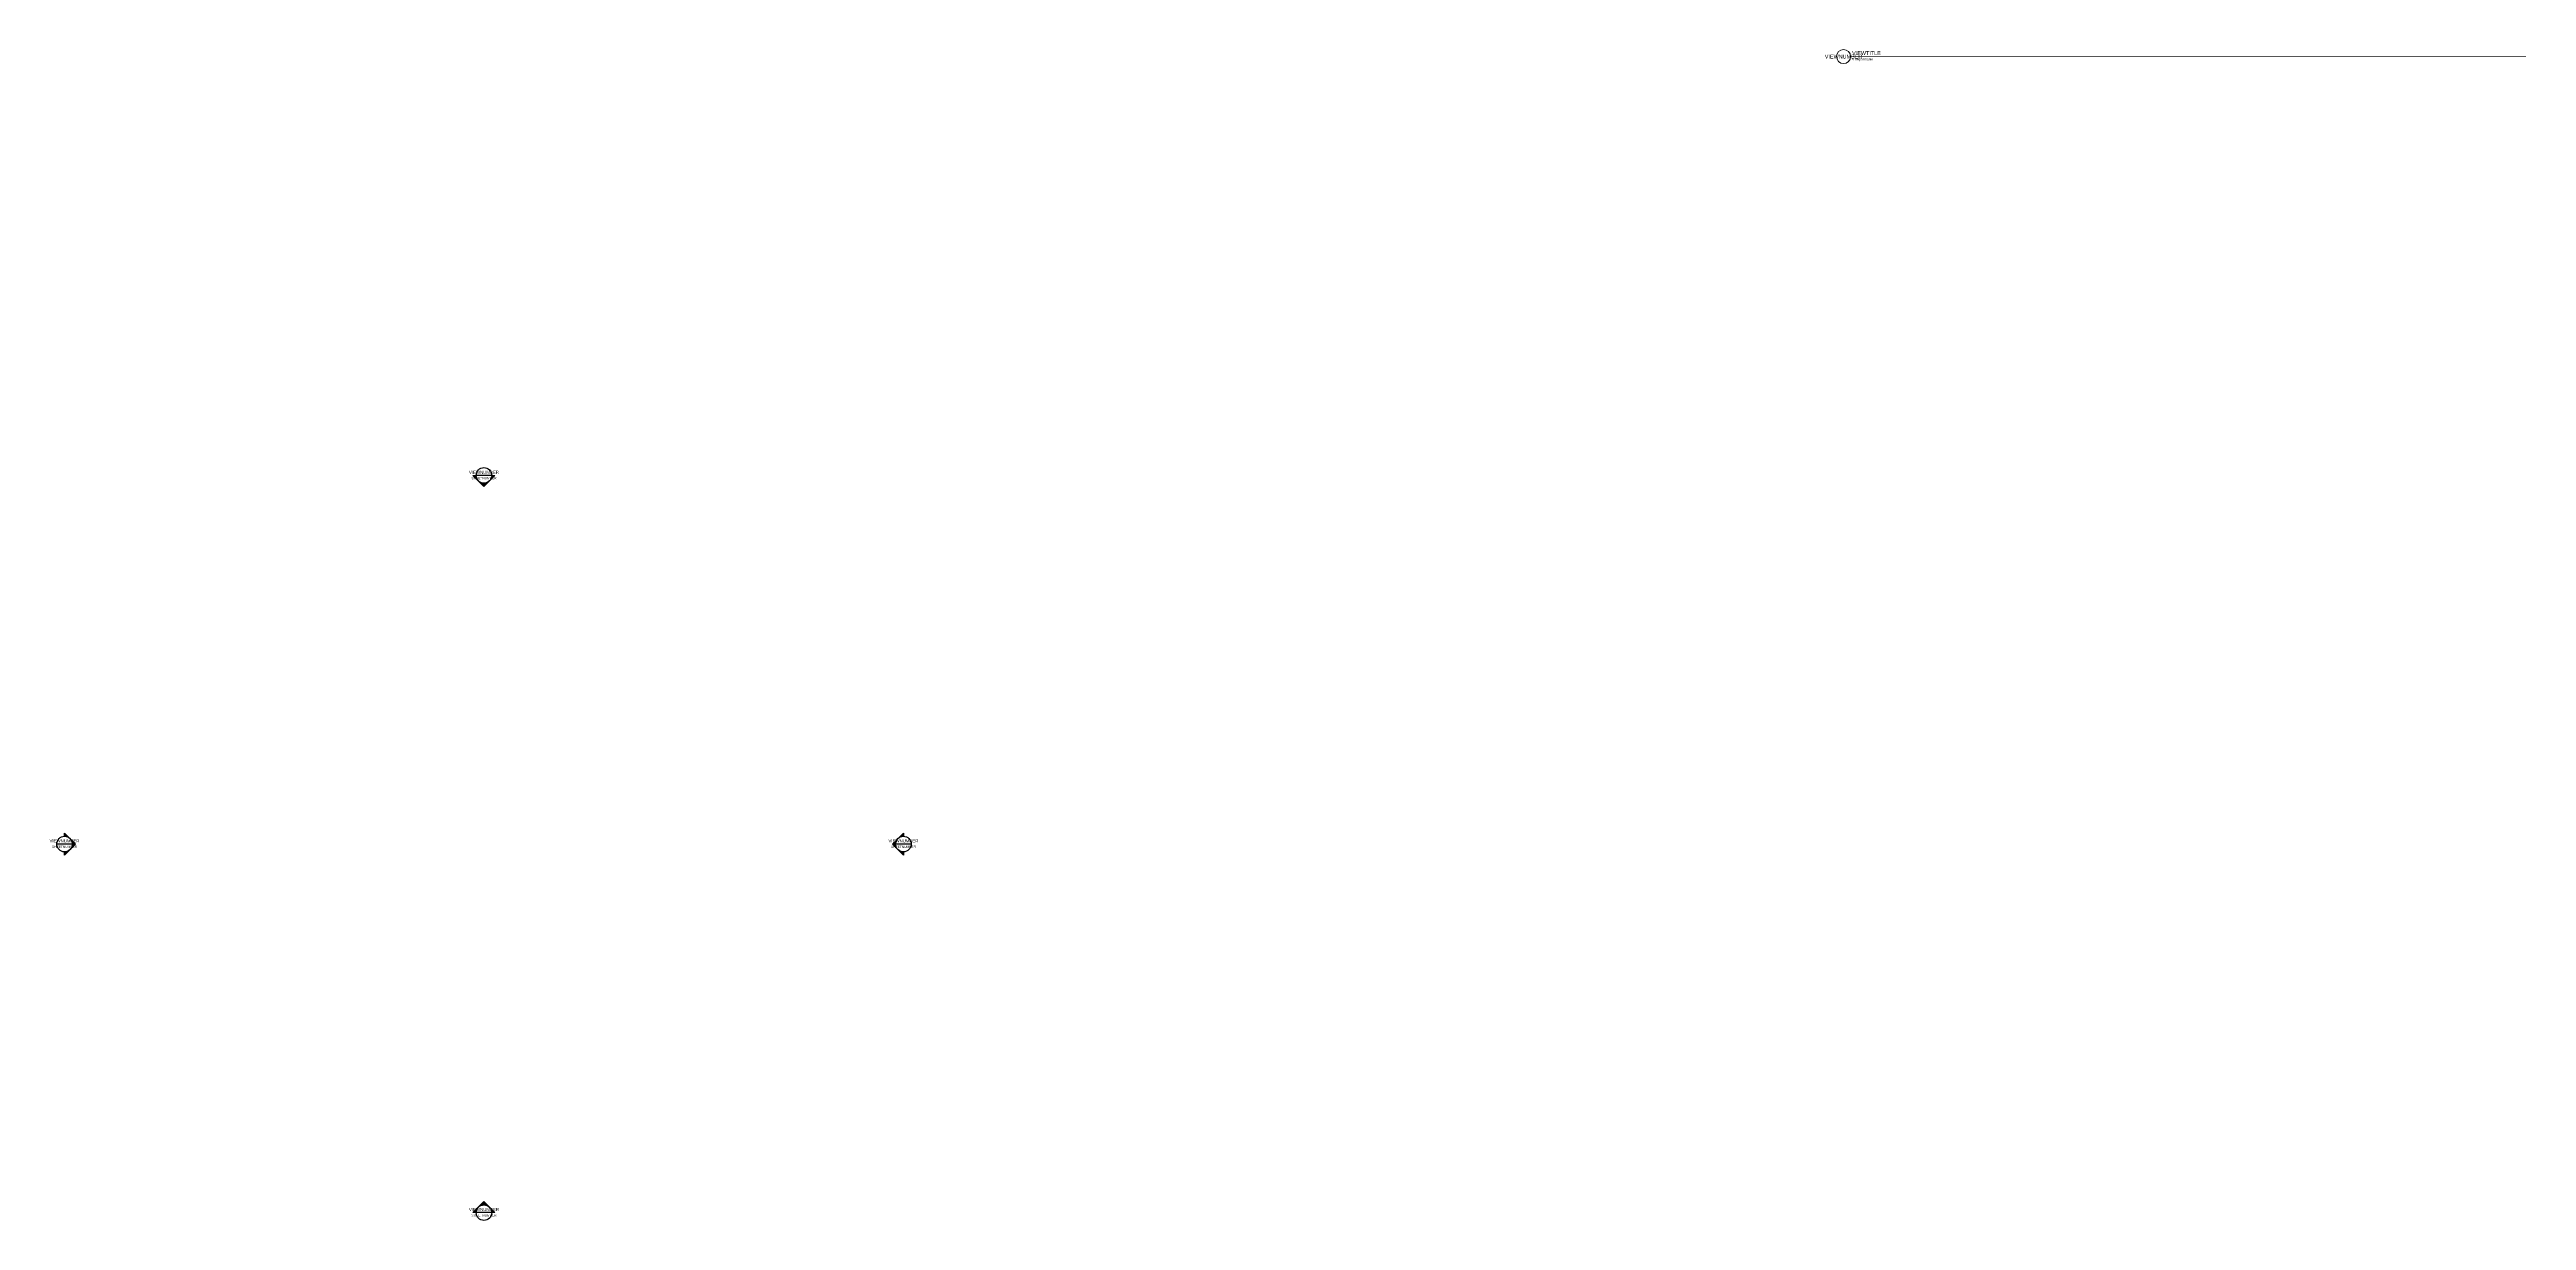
# Model space of a CAD drawing. Header units: inches. Extents: x -655 to 7847, y -465 to 1226.
# Drawn here: x -655 to 2925, y -465 to 1226 of the extents above; entities that cross this region are included whole.
import ezdxf
from ezdxf.enums import TextEntityAlignment as Align

# ---------------------------------------------------------------- set-up
doc = ezdxf.new("R2010")
doc.units = ezdxf.units.IN
doc.header["$LTSCALE"] = 0.25
doc.header["$MEASUREMENT"] = 0
doc.layers.get('0').update_dxf_attribs({"lineweight": 18})
doc.layers.add('G-Elev-Iden', color=151, linetype='Continuous', lineweight=25)
doc.styles.add('style1', font='arial.ttf')

# ---------------------------------------------------------------- blocks, each defined once
blk = doc.blocks.new('Anno_Elevation_A2')
at = {"color": 0, "linetype": 'ByBlock', "lineweight": -2}
blk.add_line((2.5, 0), (-2.5, 0), dxfattribs=at)
blk.add_circle((0, 0), 2.5, dxfattribs=at)
at = {"color": 0, "linetype": 'ByBlock', "lineweight": -2, "style": 'style1'}
blk.add_attdef('NUMBER', text='', height=1, dxfattribs=at).set_placement((0, 0.5), align=Align.CENTER)
blk.add_attdef('SHEET', text='', height=0.75, dxfattribs=at).set_placement((0, -0.5), align=Align.TOP_CENTER)
blk = doc.blocks.new('Anno_Arrow_A2')
at = {"linetype": 'ByBlock', "lineweight": -2}
h = blk.add_hatch(color=0, dxfattribs=at)
h.paths.add_polyline_path([(-1.77, 1.77), (-3.54, 0), (-2.5, 0, -0.198912)])
h.paths.add_polyline_path([(0, 3.54), (-1.77, 1.77, -0.414214), (1.77, 1.77)])
h.paths.add_polyline_path([(2.37, 1.16), (2.25, 1.1, -0.114349), (2.5, 0), (3.54, 0)])
h.paths.add_polyline_path([(1.77, 1.77, -0.082683), (2.25, 1.1), (2.37, 1.16)])
at = {"color": 0, "linetype": 'ByBlock', "lineweight": -2}
blk.add_lwpolyline([(-2.5, 0), (-3.54, 0), (0, 3.54), (3.54, 0), (2.5, 0)], dxfattribs=at)
blk = doc.blocks.new('Anno_Title_A1')
at = {"color": 0, "linetype": 'ByBlock', "lineweight": -2}
blk.add_circle((0, 0), 2.25, dxfattribs=at)
blk.add_circle((0, 0), 2.25, dxfattribs=at)
at = {"color": 0, "linetype": 'ByBlock', "lineweight": -2, "style": 'style1'}
blk.add_attdef('NUMBER', text='', height=1.25, dxfattribs=at).set_placement((0, 0), align=Align.MIDDLE)
blk = doc.blocks.new('Anno_Title_T1')
at = {"color": 0, "linetype": 'ByBlock', "lineweight": -2, "style": 'style1'}
blk.add_attdef('TITLE', (2.75, 0.5), '', height=1.25, dxfattribs=at)
blk.add_attdef('SCALE', text='', height=0.75, dxfattribs=at).set_placement((2.75, -0.5), align=Align.TOP_LEFT)
blk = doc.blocks.new('*U17')
blk.add_lwpolyline([(0, 0, 0.025, 0.025, 0), (20.338, 0, 0.025, 0.025, 0)], format="xyseb")

msp = doc.modelspace()

# ---------------------------------------------------------------- block references
at = {"xscale": 4.5, "yscale": 4.5, "zscale": 4.5}
for name, values in [('Anno_Title_A1', {'NUMBER': 'VIEWNUMBER'}), ('Anno_Title_T1', {'SCALE': 'ViewportScale', 'TITLE': 'VIEWTITLE'})]:
    msp.add_blockref(name, (1937.8, 1215.6), dxfattribs=at).add_auto_attribs(values)
at = {"xscale": 48, "yscale": 48, "zscale": 48}
msp.add_blockref('*U17', (1947.9, 1215.6), dxfattribs=at)
at = {"layer": 'G-Elev-Iden', "xscale": 4.5, "yscale": 4.5, "zscale": 4.5}
for p in [(-27.1, 610.6), (-633.3, 78.2), (579.1, 78.2), (-27.1, -454.2)]:
    msp.add_blockref('Anno_Elevation_A2', p, dxfattribs=at).add_auto_attribs({'SHEET': 'SHEETNUMBER', 'NUMBER': 'VIEWNUMBER'})
for p, rotation in [((-27.1, 610.6), 180), ((-633.3, 78.2), 270), ((579.1, 78.2), 90)]:
    msp.add_blockref('Anno_Arrow_A2', p, dxfattribs=dict(at, rotation=rotation))
msp.add_blockref('Anno_Arrow_A2', (-27.1, -454.2), dxfattribs=at)

doc.saveas('drawing.dxf')
